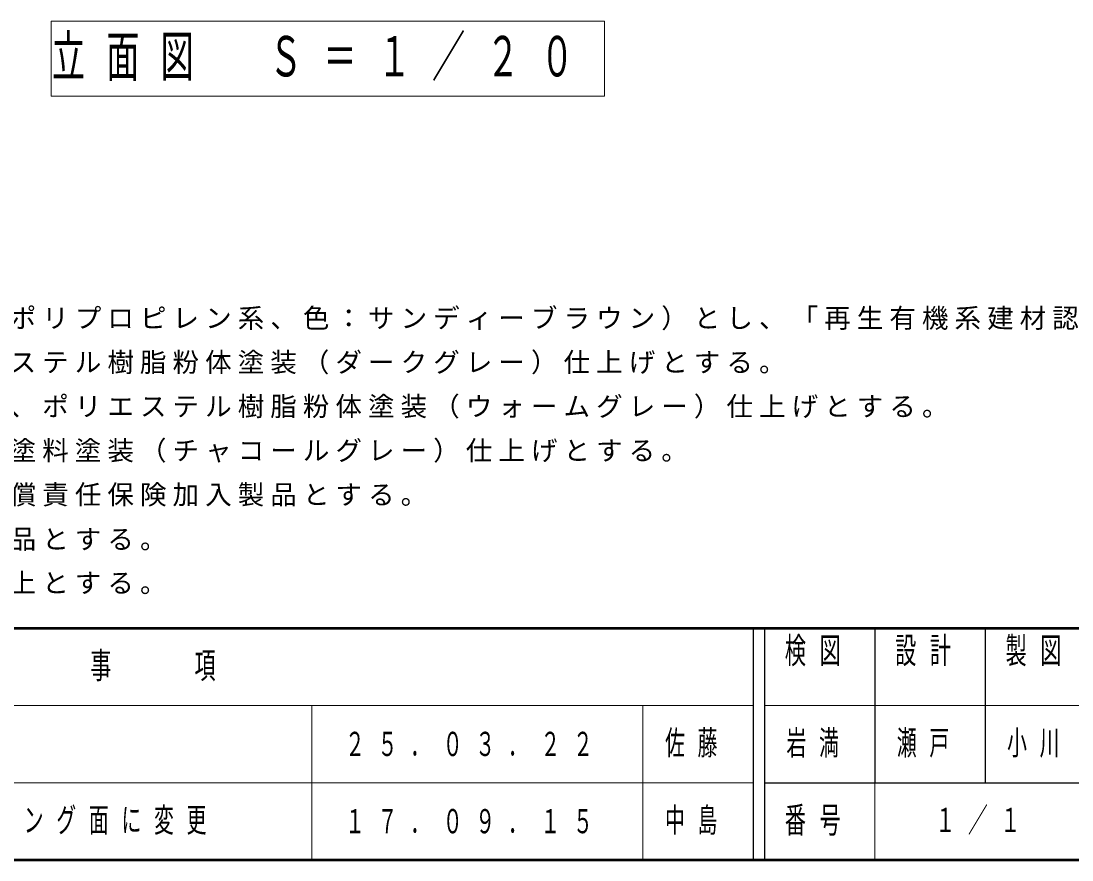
# Model space of a CAD drawing. Units: millimetres on the paper, scale 1:20. Extents: x -365 to 27, y 0 to 257.
# Drawn here: x -304.9 to -209.6, y 0 to 76 of the extents above; entities that cross this region are included whole.
import ezdxf

# ---------------------------------------------------------------- set-up
doc = ezdxf.new("R2010")
doc.units = ezdxf.units.MM
doc.layers.add('1_20', color=7, linetype='Continuous', lineweight=25)
doc.layers.add('NAKAMURA図枠', color=7, linetype='Continuous', lineweight=13)
doc.layers.add('CLASS1', color=7, linetype='Continuous')
doc.layers.add('図デ_タ_99_', color=7, linetype='Continuous')
doc.styles.add('ＭＳ ゴシック', font='')
doc.styles.get('ＭＳ ゴシック').set_extended_font_data('MS Gothic')

msp = doc.modelspace()

# ---------------------------------------------------------------- linework, layer by layer
at = {"layer": '1_20', "lineweight": 13}
for p, q in [((-302.133, 76.033), (-302.133, 69.227)), ((-251.993, 76.033), (-302.133, 76.033)), ((-251.993, 69.227), (-251.993, 76.033)), ((-302.133, 69.227), (-251.993, 69.227))]:
    msp.add_line(p, q, dxfattribs=at)
at = {"layer": 'NAKAMURA図枠', "lineweight": 50}
for p, q in [((-365, 21), (0, 21)), ((-365, 0), (0, 0))]:
    msp.add_line(p, q, dxfattribs=at)
at = {"layer": 'NAKAMURA図枠', "color": 211, "lineweight": 25}
for p, q in [((-238.5, 21), (-238.5, 0)), ((-237.5, 21), (-237.5, 0)), ((-227.5, 21), (-227.5, 7)), ((-217.5, 21), (-217.5, 7)), ((-237.5, 7), (0, 7))]:
    msp.add_line(p, q, dxfattribs=at)
at = {"layer": 'NAKAMURA図枠'}
for p, q in [((-365, 14), (-238.5, 14)), ((-278.5, 14), (-278.5, 0)), ((-248.5, 14), (-248.5, 0)), ((-237.5, 14), (-182.5, 14)), ((-365, 7), (-238.5, 7)), ((-227.5, 7), (-227.5, 0))]:
    msp.add_line(p, q, dxfattribs=at)

# ---------------------------------------------------------------- texts
at = {"layer": '1_20', "insert": (-302.063, 72.63), "char_height": 3.666, "attachment_point": 4, "style": 'ＭＳ ゴシック'}
msp.add_mtext('\\T1.64;\\W0.6;立面図\u3000Ｓ＝１／２０', dxfattribs=at)
at = {"layer": 'CLASS1', "char_height": 1.76, "attachment_point": 7, "style": 'ＭＳ ゴシック'}
for s, insert in [('\\T1.23;合成木材は、木粉入り再生プラスチック（ポリプロピレン系、色：サンディーブラウン）とし、「再生有機系建材認定基準」適合品とする。', (-362, 48)), ('\\T1.23;鋼材は、電気亜鉛メッキ処理の上、ポリエステル樹脂粉体塗装（ダークグレー）仕上げとする。', (-362, 44)), ('\\T1.23;収納ボックスは、電気亜鉛メッキ処理の上、ポリエステル樹脂粉体塗装（ウォームグレー）仕上げとする。', (-362, 40)), ('\\T1.23;アルミ鋳物はＡＣ３Ａとし、ウレタン樹脂塗料塗装（チャコールグレー）仕上げとする。', (-362, 36)), ('\\T1.23;本製品は、（一社）日本公園施設業協会賠償責任保険加入製品とする。', (-362, 32)), ('\\T1.23;本製品は、ＩＳＯ９００１認証取得企業製品とする。', (-362, 28)), ('\\T1.23;本製品は、（株）中村製作所製品同等品以上とする。', (-362, 24))]:
    msp.add_mtext(s, dxfattribs=dict(at, insert=insert))
at = {"layer": 'NAKAMURA図枠', "color": 4, "char_height": 2.346, "style": 'ＭＳ ゴシック'}
for s, insert, attachment_point in [('\\T1.64;\\W0.6;検図', (-232.5, 20.167), 2), ('\\T1.64;\\W0.6;設計', (-222.5, 20.167), 2), ('\\T1.64;\\W0.6;製図', (-212.5, 20.167), 2), ('\\T1.64;\\W0.6;改\u3000\u3000訂\u3000\u3000事\u3000\u3000項', (-301.75, 17.5), 5), ('\\T1.64;\\W0.6;番号', (-232.5, 3.5), 5)]:
    msp.add_mtext(s, dxfattribs=dict(at, insert=insert, attachment_point=attachment_point))
at = {"layer": '図デ_タ_99_', "char_height": 2.199, "attachment_point": 4, "style": 'ＭＳ ゴシック'}
for s, insert in [('\\T1.64;\\W0.6;２５．０３．２２', (-275.5, 10.5)), ('\\T1.64;\\W0.6;佐藤', (-246.5, 10.5)), ('\\T1.64;\\W0.6;岩満', (-235.5, 10.5)), ('\\T1.64;\\W0.6;瀬戸', (-225.5, 10.5)), ('\\T1.64;\\W0.6;小川', (-215.5, 10.5)), ('\\T1.64;\\W0.6;合成木材化粧板：見え掛かりをリーディング面に変更', (-357.75, 3.5)), ('\\T1.64;\\W0.6;中島', (-246.5, 3.5)), ('\\T1.64;\\W0.6;１／１', (-222, 3.5)), ('\\T1.64;\\W0.6;１７．０９．１５', (-275.5, 3.5))]:
    msp.add_mtext(s, dxfattribs=dict(at, insert=insert))

doc.saveas('drawing.dxf')
